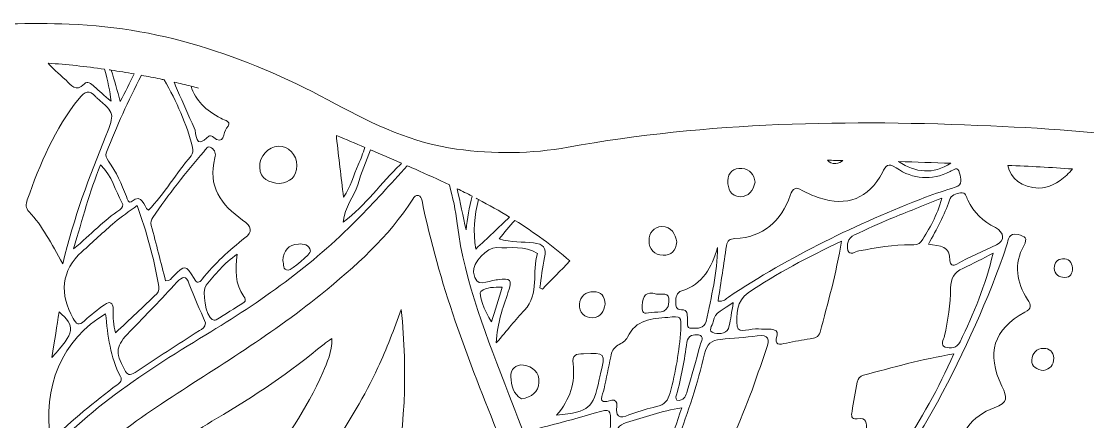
# Model space of a CAD drawing. Extents: x 55 to 2945, y -1852 to -85.
# Drawn here: x 2453.3 to 2683.3, y -171 to -84.7 of the extents above; entities that cross this region are included whole.
import ezdxf

# ---------------------------------------------------------------- set-up
doc = ezdxf.new("R2010")
doc.units = 0
doc.header["$MEASUREMENT"] = 0
doc.layers.add('Layer 1', color=7, linetype='Continuous')

# ---------------------------------------------------------------- blocks, each defined once
blk = doc.blocks.new('block 2')
at = {"layer": 'Layer 1', "lineweight": 0}
for points, knots in [([(2916.1423, -268.6332), (2914.0212, -262.8354), (2910.15, -258.2926), (2905.6368, -254.2919), (2899.1496, -248.5294), (2891.7904, -243.9159), (2884.8377, -238.7721), (2877.2781, -233.1746), (2869.8069, -227.4711), (2862.0058, -222.1977), (2849.4085, -213.6718), (2837.8365, -203.779), (2826.0228, -194.2398), (2816.731, -186.7274), (2808.0814, -178.4136), (2799.1725, -170.4298), (2784.4777, -157.2492), (2769.6592, -144.2277), (2753.1613, -133.2802), (2737.4883, -122.8748), (2720.6841, -115.1149), (2702.1653, -111.2792), (2689.0495, -108.5688), (2675.751, -107.8087), (2662.435, -107.2077), (2631.8904, -105.829), (2601.4519, -106.3239), (2571.2314, -111.7859), (2563.3006, -113.2236), (2555.2225, -113.3178), (2547.1857, -112.1983), (2537.7938, -110.8844), (2529.3209, -106.9308), (2521.1427, -102.4823), (2503.166, -92.6955), (2484.4232, -85.9962), (2463.6772, -85.2597), (2446.5725, -84.6528), (2429.7918, -86.1553), (2413.2586, -90.4742), (2401.8575, -93.4497), (2391.6405, -99.2299), (2381.2881, -104.5681), (2365.1497, -112.8818), (2348.3219, -114.5139), (2330.7046, -111.1319), (2318.561, -108.8045), (2306.2878, -107.1783), (2293.932, -106.8778), (2269.3974, -106.2827), (2244.8804, -106.8483), (2220.4047, -108.9989), (2196.5242, -111.0965), (2174.8118, -119.0155), (2154.8847, -132.2373), (2138.3103, -143.2437), (2123.315, -156.1887), (2108.514, -169.3928), (2099.6582, -177.3), (2091.0911, -185.5666), (2081.8759, -193.026), (2075.2768, -198.3583), (2068.931, -204.0029), (2061.9901, -208.9758), (2053.3287, -215.1802), (2044.9149, -221.7558), (2036.2181, -227.9248), (2030.2612, -232.1553), (2024.4575, -236.5862), (2018.5065, -240.8226), (2012.4848, -245.112), (2006.8461, -249.9376), (2001.0836, -254.5806), (1997.625, -257.3675), (1994.4904, -260.508), (1992.2867, -264.3968), (1986.5714, -274.4664), (1987.7852, -285.7498), (1999.4574, -291.9777), (2003.7292, -294.2638), (2008.2366, -295.8783), (2012.9679, -296.8328), (2015.095, -297.2629), (2016.1202, -298.0406), (2015.8433, -300.48), (2015.5428, -303.1962), (2015.5133, -305.995), (2016.1614, -308.6935), (2020.8516, -328.2611), (2032.7359, -340.9291), (2052.2917, -346.179), (2054.3716, -346.7387), (2056.4633, -347.2513), (2058.5727, -347.6874), (2067.3106, -349.4785), (2072.2423, -355.0642), (2074.6757, -363.3898), (2077.2094, -372.0806), (2082.1175, -379.322), (2088.7578, -385.4262), (2099.8586, -395.6372), (2112.1553, -404.2219), (2125.0236, -412.0054), (2131.2693, -415.7881), (2137.9332, -418.6399), (2145.1157, -420.1247), (2149.5583, -421.0438), (2154.107, -421.7214), (2158.5437, -420.6608), (2164.0646, -419.341), (2169.4205, -417.3966), (2174.6998, -415.2637), (2182.6719, -412.0407), (2189.872, -413.2604), (2196.0469, -419.3823), (2200.9314, -424.2314), (2204.9262, -429.8643), (2208.7856, -435.4912), (2212.5683, -441.0003), (2217.2348, -445.5019), (2222.1076, -449.8797), (2224.3289, -451.8771), (2226.1907, -454.2281), (2229.1133, -455.5302), (2235.9068, -458.5528), (2242.6297, -461.764), (2249.217, -465.1991), (2256.1285, -468.7992), (2262.4448, -473.4539), (2267.5061, -479.3107), (2272.9445, -485.5975), (2278.8307, -491.1125), (2286.1663, -495.0131), (2288.3287, -496.1621), (2290.5441, -497.2344), (2292.8008, -498.183), (2294.0852, -498.7192), (2294.4506, -499.1846), (2293.6787, -500.5163), (2292.2588, -502.9792), (2291.0273, -505.5481), (2289.7251, -508.0759), (2265.7444, -554.7824), (2251.6976, -604.1169), (2250.1833, -656.8098), (2249.6766, -674.3682), (2251.786, -691.4788), (2258.6031, -707.7704), (2275.2541, -747.5479), (2307.0008, -770.0733), (2346.2715, -783.7194), (2351.5803, -785.5636), (2357.3486, -785.54), (2362.5278, -782.4231), (2367.6303, -779.3475), (2368.7262, -773.096), (2365.0555, -768.4236), (2363.6944, -766.6972), (2361.9445, -765.4363), (2360.0884, -764.3167), (2353.448, -760.2984), (2347.1376, -755.8027), (2340.9745, -751.089), (2316.2808, -732.2049), (2303.9251, -707.2696), (2304.2668, -676.1476), (2304.3964, -664.5461), (2305.7752, -653.0624), (2308.0142, -641.6848), (2313.3936, -614.3808), (2323.8167, -589.0037), (2337.345, -564.8049), (2346.8018, -547.8887), (2358.1499, -532.2334), (2369.3096, -516.4485), (2372.5797, -511.829), (2375.7496, -507.1449), (2379.385, -501.8774), (2380.8462, -509.5725), (2382.2545, -516.5486), (2383.4859, -523.5544), (2385.8781, -537.1592), (2387.8755, -550.8288), (2389.5724, -564.5456), (2391.1809, -577.5848), (2392.5538, -590.6416), (2393.4671, -603.7456), (2394.6867, -621.1921), (2394.1919, -638.6857), (2394.0975, -656.1439), (2394.0387, -667.5746), (2394.127, -679.017), (2393.7028, -690.4536), (2393.5496, -694.6193), (2393.9091, -698.8086), (2393.8973, -703.0037), (2393.8619, -715.165), (2394.351, -727.338), (2394.9048, -739.4935), (2395.7886, -758.9019), (2397.4266, -778.2574), (2400.025, -797.5187), (2401.9871, -812.1075), (2404.6326, -826.5431), (2409.9591, -840.3541), (2419.8696, -866.0672), (2447.5152, -881.1981), (2473.6171, -874.6755), (2496.5551, -868.9485), (2509.8829, -853.3167), (2515.6218, -831.0505), (2520.6831, -811.4004), (2521.3018, -791.1198), (2522.7925, -770.9866), (2523.7058, -758.6604), (2524.7369, -746.3459), (2525.55, -734.0138), (2525.9742, -727.5502), (2526.917, -721.0217), (2523.9474, -714.782), (2521.9735, -710.6399), (2519.0864, -707.5171), (2514.5141, -706.7511), (2512.3929, -706.3917), (2511.8981, -705.7495), (2512.175, -703.8463), (2513.5596, -694.419), (2513.7953, -684.8915), (2514.6968, -675.4229), (2515.9813, -661.9535), (2517.4543, -648.5078), (2518.6327, -635.0267), (2519.8052, -621.5456), (2520.7479, -608.0468), (2521.7378, -594.5481), (2523.3051, -573.1244), (2524.7487, -551.6832), (2526.3925, -530.2654), (2527.0937, -521.1799), (2528.1661, -512.1295), (2529.1619, -502.1425), (2532.8856, -507.4925), (2536.0085, -512.106), (2539.2668, -516.6253), (2557.4439, -541.8493), (2574.0419, -568.0042), (2585.4077, -597.1053), (2597.0033, -626.8014), (2604.2565, -657.3342), (2601.4754, -689.5403), (2600.4737, -701.1065), (2597.2567, -712.0835), (2591.3823, -722.153), (2582.0551, -738.15), (2568.5976, -749.999), (2553.1662, -759.8211), (2549.6958, -762.0366), (2546.0839, -764.0516), (2543.0259, -766.8622), (2537.0042, -772.4007), (2538.6304, -780.6968), (2546.3078, -783.5073), (2551.2101, -785.2985), (2556.236, -785.1335), (2561.0498, -783.5191), (2587.8057, -774.5337), (2611.2268, -760.4104), (2629.4039, -738.4034), (2644.2107, -720.4738), (2653.2433, -700.0047), (2655.7769, -676.8605), (2657.2145, -663.7565), (2656.7903, -650.6172), (2655.4705, -637.4896), (2653.6734, -619.6072), (2650.3915, -601.9898), (2646.0845, -584.5669), (2638.8667, -555.3775), (2627.4713, -527.8085), (2613.348, -501.3294), (2612.3287, -499.4144), (2612.5584, -498.8606), (2614.55, -498.1889), (2622.8401, -495.3961), (2629.9224, -490.6765), (2636.2152, -484.5841), (2638.6015, -482.2685), (2640.6696, -479.6465), (2643.0971, -477.4723), (2646.821, -474.1433), (2650.4976, -470.7613), (2654.1743, -467.3733), (2656.9965, -464.769), (2660.137, -462.4416), (2664.0317, -461.7994), (2670.5837, -460.7211), (2676.1929, -457.946), (2681.4664, -453.8981), (2687.3644, -449.373), (2692.8853, -444.5238), (2696.6267, -438.1073), (2700.3505, -431.7203), (2704.5987, -425.7634), (2709.6718, -420.4428), (2712.1111, -417.8857), (2714.6978, -415.4228), (2718.4274, -414.2797), (2724.5375, -412.4001), (2729.8994, -414.2679), (2735.161, -416.7367), (2747.2103, -422.4049), (2759.1771, -422.1751), (2771.3148, -417.0549), (2782.2741, -412.4296), (2791.7486, -405.4121), (2801.4175, -398.7069), (2816.2891, -388.4017), (2829.1103, -376.4761), (2834.0774, -358.1046), (2835.2852, -353.6207), (2838.844, -350.7041), (2843.2631, -349.2252), (2847.3462, -347.8641), (2851.4766, -346.5325), (2855.6836, -345.6546), (2878.321, -340.9527), (2891.4722, -316.695), (2891.3661, -300.4092), (2891.3543, -298.1231), (2892.2264, -297.3807), (2894.2414, -296.9329), (2900.1512, -295.619), (2905.6191, -293.2798), (2910.3739, -289.4382), (2917.0791, -284.0233), (2919.106, -276.7113), (2916.1423, -268.6332)], [0, 0, 0, 0, 1, 1, 1, 2, 2, 2, 3, 3, 3, 4, 4, 4, 5, 5, 5, 6, 6, 6, 7, 7, 7, 8, 8, 8, 9, 9, 9, 10, 10, 10, 11, 11, 11, 12, 12, 12, 13, 13, 13, 14, 14, 14, 15, 15, 15, 16, 16, 16, 17, 17, 17, 18, 18, 18, 19, 19, 19, 20, 20, 20, 21, 21, 21, 22, 22, 22, 23, 23, 23, 24, 24, 24, 25, 25, 25, 26, 26, 26, 27, 27, 27, 28, 28, 28, 29, 29, 29, 30, 30, 30, 31, 31, 31, 32, 32, 32, 33, 33, 33, 34, 34, 34, 35, 35, 35, 36, 36, 36, 37, 37, 37, 38, 38, 38, 39, 39, 39, 40, 40, 40, 41, 41, 41, 42, 42, 42, 43, 43, 43, 44, 44, 44, 45, 45, 45, 46, 46, 46, 47, 47, 47, 48, 48, 48, 49, 49, 49, 50, 50, 50, 51, 51, 51, 52, 52, 52, 53, 53, 53, 54, 54, 54, 55, 55, 55, 56, 56, 56, 57, 57, 57, 58, 58, 58, 59, 59, 59, 60, 60, 60, 61, 61, 61, 62, 62, 62, 63, 63, 63, 64, 64, 64, 65, 65, 65, 66, 66, 66, 67, 67, 67, 68, 68, 68, 69, 69, 69, 70, 70, 70, 71, 71, 71, 72, 72, 72, 73, 73, 73, 74, 74, 74, 75, 75, 75, 76, 76, 76, 77, 77, 77, 78, 78, 78, 79, 79, 79, 80, 80, 80, 81, 81, 81, 82, 82, 82, 83, 83, 83, 84, 84, 84, 85, 85, 85, 86, 86, 86, 87, 87, 87, 88, 88, 88, 89, 89, 89, 90, 90, 90, 91, 91, 91, 92, 92, 92, 93, 93, 93, 94, 94, 94, 95, 95, 95, 96, 96, 96, 97, 97, 97, 98, 98, 98, 99, 99, 99, 100, 100, 100, 101, 101, 101, 102, 102, 102, 103, 103, 103, 104, 104, 104, 105, 105, 105, 106, 106, 106, 107, 107, 107, 108, 108, 108, 109, 109, 109, 110, 110, 110, 111, 111, 111, 112, 112, 112, 112]), ([(2471.278, -94.9699), (2471.9379, -97.4445), (2472.4387, -99.8367), (2472.6921, -101.8931), (2471.166, -100.5673), (2470.0937, -99.6482), (2469.039, -98.7114), (2468.4086, -98.1575), (2467.5483, -97.3974), (2466.9178, -98.1045), (2465.0795, -100.149), (2464.0484, -98.3107), (2462.9938, -97.3738), (2461.2261, -95.8007), (2459.9475, -94.6635), (2459.0931, -93.6736), (2463.1469, -93.9505), (2467.2066, -94.3866), (2471.278, -94.9699)], [0, 0, 0, 0, 1, 1, 1, 2, 2, 2, 3, 3, 3, 4, 4, 4, 5, 5, 5, 6, 6, 6, 6]), ([(2483.233, -97.0674), (2483.5394, -97.1322), (2483.8399, -97.203), (2484.1463, -97.2678), (2486.7859, -102.005), (2488.9955, -106.7069), (2490.2564, -111.8684), (2490.4037, -112.4753), (2490.3625, -113.1116), (2489.9383, -113.6183), (2486.7329, -117.4246), (2484.2347, -121.7907), (2480.7289, -125.3789), (2479.5622, -124.5305), (2479.574, -121.5668), (2477.0169, -123.5583), (2476.4336, -124.012), (2476.1861, -122.9809), (2475.974, -122.427), (2474.9488, -119.752), (2473.8234, -117.1241), (2472.1088, -114.8026), (2471.6374, -114.1663), (2471.39, -113.6006), (2471.6963, -112.8465), (2473.9235, -107.302), (2476.3157, -101.8401), (2479.244, -96.2838), (2480.5698, -96.5313), (2481.9014, -96.7905), (2483.233, -97.0674)], [0, 0, 0, 0, 1, 1, 1, 2, 2, 2, 3, 3, 3, 4, 4, 4, 5, 5, 5, 6, 6, 6, 7, 7, 7, 8, 8, 8, 9, 9, 9, 10, 10, 10, 10]), ([(2472.7157, -95.1761), (2472.7157, -95.1761), (2472.7157, -95.182), (2472.7157, -95.182), (2474.3713, -95.4295), (2476.027, -95.7005), (2477.6827, -95.9951), (2476.7282, -97.8865), (2475.7619, -99.8662), (2474.6247, -101.9579), (2474.0473, -99.6069), (2473.3991, -97.3679), (2472.7157, -95.182), (2472.5625, -95.1525), (2472.4093, -95.129), (2472.2561, -95.1113), (2472.4093, -95.129), (2472.5625, -95.1525), (2472.7157, -95.1761)], [0, 0, 0, 0, 1, 1, 1, 2, 2, 2, 3, 3, 3, 4, 4, 4, 5, 5, 5, 6, 6, 6, 6]), ([(2489.9324, -98.623), (2489.9324, -98.623), (2489.9324, -98.6171), (2489.9324, -98.6171), (2490.4567, -98.7526), (2490.9812, -98.8881), (2491.4996, -99.0295), (2490.9812, -98.894), (2490.4567, -98.7585), (2489.9324, -98.623), (2490.8515, -101.6751), (2493.1435, -103.8787), (2496.337, -105.5521), (2497.1973, -106.0058), (2499.012, -106.2532), (2497.5744, -107.7203), (2496.8438, -108.4687), (2497.2208, -111.8271), (2494.5753, -109.4703), (2494.4103, -109.323), (2493.8977, -109.2641), (2493.774, -109.3878), (2490.604, -112.6167), (2491.1814, -108.722), (2490.6217, -107.6084), (2489.2901, -104.9864), (2488.259, -102.2113), (2487.0157, -99.5362), (2486.6976, -98.8528), (2486.4501, -98.2636), (2486.2851, -97.7392), (2487.5048, -98.0161), (2488.7245, -98.3166), (2489.9324, -98.623)], [0, 0, 0, 0, 1, 1, 1, 2, 2, 2, 3, 3, 3, 4, 4, 4, 5, 5, 5, 6, 6, 6, 7, 7, 7, 8, 8, 8, 9, 9, 9, 10, 10, 10, 11, 11, 11, 11]), ([(2454.6093, -123.1635), (2457.3196, -115.3506), (2460.578, -107.8205), (2465.7807, -101.2685), (2466.9827, -99.7542), (2468.0138, -99.3064), (2469.3631, -100.9621), (2469.4279, -101.0387), (2469.5104, -101.0976), (2469.587, -101.1625), (2473.5111, -104.5386), (2473.458, -104.5209), (2471.5431, -109.3289), (2468.0491, -118.1081), (2464.6317, -126.9227), (2462.2573, -136.9392), (2459.7884, -132.4789), (2457.8735, -128.7669), (2454.9864, -125.7148), (2454.2322, -124.9252), (2454.297, -124.065), (2454.6093, -123.1635)], [0, 0, 0, 0, 1, 1, 1, 2, 2, 2, 3, 3, 3, 4, 4, 4, 5, 5, 5, 6, 6, 6, 7, 7, 7, 7]), ([(2527.3883, -111.8213), (2527.0053, -113.0939), (2526.5811, -114.3548), (2526.0037, -115.5804), (2524.9372, -117.8429), (2524.4423, -120.3706), (2522.7984, -122.5566), (2522.2858, -118.2083), (2521.8026, -114.0072), (2521.29, -109.8002), (2521.2723, -109.6176), (2521.2723, -109.4467), (2521.2723, -109.27), (2523.3169, -110.1066), (2525.3555, -110.9551), (2527.3883, -111.8213)], [0, 0, 0, 0, 1, 1, 1, 2, 2, 2, 3, 3, 3, 4, 4, 4, 5, 5, 5, 5]), ([(2501.5339, -131.3653), (2498.14, -134.0108), (2495.0172, -136.898), (2492.3186, -140.2447), (2491.6705, -141.0401), (2491.2816, -141.2581), (2490.5804, -140.115), (2488.7186, -137.0747), (2488.6479, -137.1277), (2486.0966, -139.6555), (2485.69, -140.062), (2485.3954, -140.6866), (2484.4409, -140.61), (2483.4275, -136.6682), (2482.4023, -132.6616), (2481.3535, -128.6608), (2481.1885, -128.0186), (2481.3004, -127.4706), (2481.6717, -126.9344), (2485.0832, -122.0028), (2488.7363, -117.2596), (2492.7075, -112.7581), (2493.0904, -112.3221), (2493.4853, -111.3145), (2494.3632, -111.9214), (2495.0644, -112.4046), (2495.3295, -113.1705), (2495.0762, -114.0838), (2493.4027, -120.1762), (2496.4961, -124.3124), (2501.0507, -127.5001), (2503.0835, -128.926), (2503.2426, -130.0337), (2501.5339, -131.3653)], [0, 0, 0, 0, 1, 1, 1, 2, 2, 2, 3, 3, 3, 4, 4, 4, 5, 5, 5, 6, 6, 6, 7, 7, 7, 8, 8, 8, 9, 9, 9, 10, 10, 10, 11, 11, 11, 11]), ([(2508.7753, -111.5561), (2510.8787, -111.4854), (2512.7701, -113.4651), (2512.7347, -115.7159), (2512.6993, -118.2259), (2511.2617, -119.3572), (2509.0404, -119.6165), (2506.7366, -119.3926), (2504.8511, -118.8093), (2504.7391, -116.1166), (2504.639, -113.7774), (2506.5421, -111.6327), (2508.7753, -111.5561)], [0, 0, 0, 0, 1, 1, 1, 2, 2, 2, 3, 3, 3, 4, 4, 4, 4]), ([(2535.3191, -115.2504), (2535.2425, -115.3624), (2535.1482, -115.4743), (2535.0304, -115.5863), (2530.9412, -119.4927), (2527.6535, -124.2005), (2522.7631, -127.9538), (2522.9928, -124.5835), (2525.0963, -122.5331), (2525.88, -119.9111), (2526.6459, -117.348), (2527.6711, -114.8616), (2528.6316, -112.3515), (2530.8647, -113.306), (2533.0919, -114.2723), (2535.3191, -115.2504)], [0, 0, 0, 0, 1, 1, 1, 2, 2, 2, 3, 3, 3, 4, 4, 4, 5, 5, 5, 5]), ([(2630.5175, -114.6435), (2630.1109, -114.9735), (2629.5866, -115.1974), (2628.9856, -115.327), (2628.1606, -115.327), (2627.595, -115.056), (2627.2239, -114.6141), (2628.3197, -114.6259), (2629.4216, -114.6318), (2630.5175, -114.6435)], [0, 0, 0, 0, 1, 1, 1, 2, 2, 2, 3, 3, 3, 3]), ([(2653.7971, -115.2563), (2649.9672, -117.6897), (2646.1905, -117.3303), (2642.5374, -114.891), (2646.2906, -114.9971), (2650.0439, -115.1208), (2653.7971, -115.2563)], [0, 0, 0, 0, 1, 1, 1, 2, 2, 2, 2]), ([(2360.931, -119.1098), (2361.7205, -118.7562), (2362.5101, -118.4086), (2363.3113, -118.0727), (2365.4974, -117.1536), (2367.6716, -116.2226), (2369.8516, -115.2799), (2372.7387, -118.4616), (2375.3784, -121.8673), (2378.3834, -124.9547), (2387.8638, -134.7061), (2398.3457, -143.0316), (2409.9296, -150.0903), (2422.9452, -158.0152), (2435.9255, -166.0343), (2446.6255, -177.1115), (2448.4697, -179.0264), (2450.202, -181.0474), (2451.8989, -183.0919), (2452.8357, -184.2232), (2453.5192, -184.4176), (2454.5268, -183.1508), (2465.056, -169.9526), (2478.8965, -160.8375), (2493.1022, -152.2586), (2504.8864, -145.1469), (2516.0461, -137.2692), (2525.7032, -127.4294), (2529.4211, -123.6466), (2532.9976, -119.7284), (2536.5564, -115.7925), (2537.1397, -116.0459), (2537.723, -116.2992), (2538.3063, -116.5585), (2540.7751, -117.6485), (2543.2263, -118.7621), (2545.642, -119.9229), (2546.3903, -122.645), (2547.003, -125.3966), (2547.3389, -128.2189), (2548.8768, -141.1756), (2553.9027, -153.06), (2558.475, -165.0916), (2561.8865, -174.0652), (2565.7045, -182.8975), (2567.6902, -192.3602), (2568.0378, -194.0159), (2568.3383, -195.6715), (2568.574, -197.3272), (2566.6237, -195.8954), (2564.6676, -194.4695), (2562.7114, -193.0495), (2562.4521, -192.861), (2562.1929, -192.6665), (2561.9277, -192.478), (2560.7729, -186.3856), (2558.9699, -180.3757), (2556.5424, -174.4777), (2549.6958, -157.8207), (2543.3323, -141.0519), (2539.744, -123.3462), (2539.632, -122.8041), (2539.4847, -122.2974), (2538.9486, -122.1795), (2538.383, -122.0558), (2538.0589, -122.5095), (2537.7702, -122.9632), (2532.538, -131.1944), (2525.332, -137.5107), (2517.8667, -143.5914), (2506.7366, -152.6534), (2494.375, -159.9125), (2482.4612, -167.8373), (2470.8184, -175.5736), (2460.849, -184.9656), (2454.0908, -197.4156), (2453.8551, -197.8457), (2453.6135, -198.323), (2452.8475, -198.1933), (2448.7113, -190.4276), (2443.2022, -183.6399), (2436.6737, -177.6417), (2428.1774, -169.8347), (2418.1844, -164.1901), (2408.6334, -157.8915), (2394.0151, -148.2402), (2379.6914, -138.2237), (2369.0679, -123.9059), (2368.626, -123.3108), (2368.4787, -122.3268), (2367.3475, -122.3092), (2367.212, -122.539), (2366.9939, -122.7628), (2366.9292, -123.028), (2363.4233, -138.0705), (2359.1634, -152.8714), (2352.8647, -167.036), (2349.0643, -175.5972), (2346.1419, -184.3116), (2344.5039, -193.2322), (2342.3002, -194.8113), (2340.073, -196.355), (2337.834, -197.8869), (2339.0301, -189.1549), (2341.876, -180.6821), (2345.1815, -172.274), (2349.518, -161.2499), (2354.0726, -150.2966), (2357.1718, -138.8129), (2358.2678, -134.7473), (2358.8334, -130.5934), (2359.3873, -126.4513), (2359.7173, -123.9471), (2360.2593, -121.5137), (2360.931, -119.1157), (2360.7012, -119.2158), (2360.4715, -119.316), (2360.2416, -119.422), (2360.4656, -119.316), (2360.7012, -119.2158), (2360.931, -119.1098)], [0, 0, 0, 0, 1, 1, 1, 2, 2, 2, 3, 3, 3, 4, 4, 4, 5, 5, 5, 6, 6, 6, 7, 7, 7, 8, 8, 8, 9, 9, 9, 10, 10, 10, 11, 11, 11, 12, 12, 12, 13, 13, 13, 14, 14, 14, 15, 15, 15, 16, 16, 16, 17, 17, 17, 18, 18, 18, 19, 19, 19, 20, 20, 20, 21, 21, 21, 22, 22, 22, 23, 23, 23, 24, 24, 24, 25, 25, 25, 26, 26, 26, 27, 27, 27, 28, 28, 28, 29, 29, 29, 30, 30, 30, 31, 31, 31, 32, 32, 32, 33, 33, 33, 34, 34, 34, 35, 35, 35, 36, 36, 36, 37, 37, 37, 38, 38, 38, 39, 39, 39, 40, 40, 40, 40]), ([(2464.6023, -133.6986), (2466.5348, -127.1937), (2468.0079, -121.443), (2470.4295, -115.5981), (2472.9218, -118.0845), (2473.5877, -121.1248), (2475.0195, -123.7232), (2475.373, -124.3596), (2475.1786, -124.884), (2474.5717, -125.2847), (2471.1719, -127.5236), (2468.4027, -130.5345), (2464.6023, -133.6986)], [0, 0, 0, 0, 1, 1, 1, 2, 2, 2, 3, 3, 3, 4, 4, 4, 4]), ([(2605.3937, -133.0622), (2605.5528, -131.8661), (2606.142, -131.5597), (2607.1967, -131.5126), (2613.3716, -131.218), (2617.1425, -127.7593), (2619.1635, -122.1795), (2619.7115, -120.6535), (2620.2771, -120.2292), (2621.756, -121.1189), (2622.8813, -121.7907), (2624.1423, -122.2738), (2625.3973, -122.698), (2631.3424, -124.6954), (2636.0855, -122.8512), (2639.0199, -117.2714), (2639.8034, -115.7866), (2640.1747, -114.9912), (2642.0129, -116.258), (2645.6308, -118.7562), (2649.5843, -119.0214), (2653.6263, -117.0652), (2654.3098, -116.7352), (2655.3468, -115.7159), (2655.6885, -117.4128), (2655.9183, -118.5441), (2656.5252, -119.858), (2654.7222, -120.4237), (2652.5834, -121.1013), (2650.4445, -121.7907), (2648.3528, -122.592), (2633.44, -128.3073), (2619.1576, -135.2717), (2605.8238, -144.1216), (2605.2523, -144.5046), (2604.7927, -145.1528), (2603.5848, -144.9642), (2604.2094, -140.9046), (2604.8634, -136.9922), (2605.3937, -133.0622)], [0, 0, 0, 0, 1, 1, 1, 2, 2, 2, 3, 3, 3, 4, 4, 4, 5, 5, 5, 6, 6, 6, 7, 7, 7, 8, 8, 8, 9, 9, 9, 10, 10, 10, 11, 11, 11, 12, 12, 12, 13, 13, 13, 13]), ([(2605.706, -119.0214), (2605.7531, -117.2655), (2606.8844, -116.1991), (2608.7226, -116.3699), (2610.4609, -116.5349), (2611.3741, -117.6603), (2611.5863, -119.3572), (2611.1797, -121.1602), (2610.1545, -122.48), (2608.322, -122.4624), (2606.2775, -122.4388), (2605.6588, -120.7183), (2605.706, -119.0214)], [0, 0, 0, 0, 1, 1, 1, 2, 2, 2, 3, 3, 3, 4, 4, 4, 4]), ([(2680.0641, -116.4878), (2679.6635, -116.9415), (2679.2451, -117.3834), (2678.7914, -117.8135), (2676.9589, -119.534), (2674.773, -120.6004), (2672.7756, -120.6063), (2669.0518, -120.5474), (2666.6537, -118.5441), (2666.094, -115.7159), (2670.7545, -115.9104), (2675.4093, -116.1401), (2680.0641, -116.4878)], [0, 0, 0, 0, 1, 1, 1, 2, 2, 2, 3, 3, 3, 4, 4, 4, 4]), ([(2550.5266, -122.3386), (2549.9491, -124.7426), (2549.5013, -127.1642), (2549.248, -129.6095), (2548.6057, -126.6516), (2547.9576, -123.6938), (2547.333, -120.736), (2548.4054, -121.2545), (2549.4719, -121.7907), (2550.5266, -122.3386)], [0, 0, 0, 0, 1, 1, 1, 2, 2, 2, 3, 3, 3, 3]), ([(2657.4384, -123.1871), (2658.7347, -125.868), (2660.7262, -127.8006), (2663.3894, -129.1322), (2665.3692, -130.1221), (2665.5401, -131.9899), (2663.6193, -132.8796), (2660.7439, -134.2112), (2657.8097, -135.3896), (2655.064, -136.9863), (2654.2214, -137.4754), (2653.5733, -137.1808), (2653.6028, -136.2381), (2653.7088, -133.1388), (2651.458, -132.9974), (2648.942, -132.7323), (2650.7804, -129.3797), (2652.4302, -126.4395), (2653.4849, -123.2342), (2653.8856, -122.0205), (2654.8518, -121.826), (2655.8711, -121.6551), (2657.0437, -121.4607), (2657.1085, -122.5095), (2657.4384, -123.1871)], [0, 0, 0, 0, 1, 1, 1, 2, 2, 2, 3, 3, 3, 4, 4, 4, 5, 5, 5, 6, 6, 6, 7, 7, 7, 8, 8, 8, 8]), ([(2551.4162, -122.7982), (2551.5753, -122.8807), (2551.7344, -122.9632), (2551.8935, -123.0457), (2551.8935, -123.0457), (2551.8935, -123.0516), (2551.8935, -123.0516), (2554.1738, -124.2594), (2556.4245, -125.5204), (2558.6223, -126.8578), (2556.289, -129.0851), (2553.8968, -131.3299), (2551.3279, -133.7575), (2550.6974, -130.0278), (2551.0746, -126.5102), (2551.8935, -123.0516), (2551.7344, -122.9632), (2551.5753, -122.8807), (2551.4162, -122.7982)], [0, 0, 0, 0, 1, 1, 1, 2, 2, 2, 3, 3, 3, 4, 4, 4, 5, 5, 5, 6, 6, 6, 6]), ([(2647.4161, -132.1077), (2646.8857, -132.9503), (2646.0137, -132.8324), (2645.2124, -132.8206), (2641.4002, -132.7499), (2637.7, -133.5041), (2633.9762, -134.1463), (2633.1925, -134.2819), (2631.9434, -135.2776), (2631.6017, -134.0462), (2631.2776, -132.8737), (2631.5192, -131.3535), (2633.0158, -130.6759), (2635.6201, -129.4975), (2638.2185, -128.2955), (2640.8522, -127.1937), (2644.2932, -125.7619), (2647.7754, -124.4185), (2651.841, -122.7923), (2650.8098, -126.6516), (2649.1365, -129.3914), (2647.4161, -132.1077)], [0, 0, 0, 0, 1, 1, 1, 2, 2, 2, 3, 3, 3, 4, 4, 4, 5, 5, 5, 6, 6, 6, 7, 7, 7, 7]), ([(2466.3993, -134.3231), (2468.7562, -132.2079), (2471.06, -130.0337), (2473.4639, -127.9832), (2474.9252, -126.74), (2476.5397, -125.6794), (2478.319, -124.3714), (2480.3518, -130.0808), (2481.9191, -135.643), (2482.8913, -141.37), (2483.0092, -142.0771), (2483.127, -142.849), (2482.5437, -143.4028), (2479.6271, -146.1957), (2476.6811, -148.9532), (2473.6584, -151.8049), (2473.1104, -150.1964), (2473.1163, -148.4936), (2473.134, -146.7849), (2473.1517, -145.2765), (2472.4328, -144.9053), (2471.2544, -145.7597), (2469.7638, -146.832), (2468.2613, -147.922), (2466.9591, -149.2007), (2465.704, -150.438), (2465.1974, -149.9136), (2464.4962, -148.6998), (2461.5207, -143.5737), (2461.9332, -138.3297), (2466.3993, -134.3231)], [0, 0, 0, 0, 1, 1, 1, 2, 2, 2, 3, 3, 3, 4, 4, 4, 5, 5, 5, 6, 6, 6, 7, 7, 7, 8, 8, 8, 9, 9, 9, 10, 10, 10, 10]), ([(2559.7654, -127.5649), (2563.9134, -130.1574), (2567.8905, -133.0328), (2571.6202, -136.3146), (2569.7112, -138.3828), (2567.643, -140.3389), (2565.7163, -142.3953), (2565.5337, -142.301), (2565.3452, -142.2008), (2565.1625, -142.1066), (2565.4807, -139.9265), (2565.6634, -137.7169), (2566.1641, -135.584), (2566.665, -133.4275), (2565.8754, -132.6498), (2563.8191, -132.4318), (2561.4269, -132.1725), (2558.9699, -132.3905), (2556.3774, -131.5597), (2557.4792, -130.1692), (2558.5929, -128.8022), (2559.7654, -127.5649)], [0, 0, 0, 0, 1, 1, 1, 2, 2, 2, 3, 3, 3, 4, 4, 4, 5, 5, 5, 6, 6, 6, 7, 7, 7, 7]), ([(2591.4824, -128.9142), (2593.58, -128.9024), (2594.3106, -130.505), (2594.6819, -132.2314), (2594.4933, -134.1169), (2593.4563, -135.1775), (2591.7182, -135.095), (2589.8857, -135.0066), (2588.6778, -133.7928), (2588.7072, -131.9368), (2588.7308, -130.287), (2589.6912, -128.926), (2591.4824, -128.9142)], [0, 0, 0, 0, 1, 1, 1, 2, 2, 2, 3, 3, 3, 4, 4, 4, 4]), ([(2668.333, -130.6464), (2669.8118, -131.0471), (2670.4305, -131.3594), (2669.5231, -133.0328), (2667.3725, -137.004), (2667.9381, -140.9517), (2670.3244, -144.6343), (2671.167, -145.9305), (2671.2907, -146.508), (2669.7234, -147.3741), (2663.0006, -151.0861), (2661.3685, -156.171), (2664.7918, -163.3004), (2665.9761, -165.7692), (2666.2177, -166.8474), (2663.1656, -167.9787), (2658.3164, -169.7758), (2655.3821, -173.4996), (2655.1641, -178.9026), (2655.1052, -180.3875), (2654.6456, -181.0886), (2653.096, -181.283), (2650.6567, -181.5953), (2648.2173, -181.9665), (2645.6072, -182.379), (2645.672, -182.3259), (2645.7368, -182.2729), (2645.8016, -182.2199), (2648.1231, -180.4287), (2650.4092, -178.6021), (2652.4184, -176.5399), (2648.3764, -178.5138), (2644.5996, -180.6938), (2641.0644, -183.0801), (2641.0172, -183.086), (2640.9642, -183.0978), (2640.9112, -183.1037), (2644.5819, -177.4237), (2647.9699, -172.221), (2650.9041, -166.7473), (2656.7549, -155.8351), (2661.8987, -144.6166), (2665.8759, -132.8796), (2666.2531, -131.7601), (2666.1764, -130.0572), (2668.333, -130.6464)], [0, 0, 0, 0, 1, 1, 1, 2, 2, 2, 3, 3, 3, 4, 4, 4, 5, 5, 5, 6, 6, 6, 7, 7, 7, 8, 8, 8, 9, 9, 9, 10, 10, 10, 11, 11, 11, 12, 12, 12, 13, 13, 13, 14, 14, 14, 15, 15, 15, 15]), ([(2515.6926, -134.1994), (2515.7868, -134.7061), (2511.5799, -138.3474), (2510.9494, -138.3121), (2509.553, -138.2355), (2509.9832, -137.057), (2509.7533, -136.2557), (2509.8241, -134.0992), (2510.9376, -132.8265), (2513.0823, -132.6792), (2514.1841, -132.6026), (2515.4038, -132.7676), (2515.6926, -134.1994)], [0, 0, 0, 0, 1, 1, 1, 2, 2, 2, 3, 3, 3, 4, 4, 4, 4]), ([(2555.8176, -133.4393), (2558.7696, -133.6632), (2561.91, -132.8501), (2564.6205, -134.7297), (2563.3654, -138.7186), (2565.1684, -143.3734), (2561.8629, -146.9322), (2559.9421, -149.0003), (2558.1568, -151.2039), (2555.7646, -153.985), (2555.9237, -149.6131), (2557.22, -146.4255), (2558.2806, -143.1966), (2559.2409, -140.2918), (2558.964, -139.9324), (2556.0121, -140.3625), (2555.9119, -140.3802), (2555.8118, -140.4037), (2555.7057, -140.4096), (2553.8497, -140.5098), (2551.2984, -142.5249), (2550.8388, -138.7068), (2550.6091, -136.8096), (2553.773, -133.2802), (2555.8176, -133.4393)], [0, 0, 0, 0, 1, 1, 1, 2, 2, 2, 3, 3, 3, 4, 4, 4, 5, 5, 5, 6, 6, 6, 7, 7, 7, 8, 8, 8, 8]), ([(2625.5918, -151.6871), (2625.2972, -152.7889), (2624.431, -152.9716), (2623.4823, -153.1189), (2621.7619, -153.384), (2620.0473, -153.6609), (2618.3504, -154.0263), (2616.8714, -154.3503), (2615.5811, -154.7097), (2616.3353, -152.3352), (2616.6299, -151.4043), (2615.8049, -151.1097), (2615.0507, -151.0566), (2614.1316, -150.9859), (2613.183, -151.1332), (2612.2933, -150.9565), (2610.7083, -150.6442), (2607.992, -152.3058), (2607.7387, -150.4085), (2607.4323, -148.0458), (2607.5855, -144.8581), (2610.0661, -143.1907), (2616.2586, -139.0309), (2622.8401, -135.5369), (2630.2406, -132.0665), (2629.015, -139.1134), (2627.2886, -145.4002), (2625.5918, -151.6871)], [0, 0, 0, 0, 1, 1, 1, 2, 2, 2, 3, 3, 3, 4, 4, 4, 5, 5, 5, 6, 6, 6, 7, 7, 7, 8, 8, 8, 9, 9, 9, 9]), ([(2493.1907, -141.5645), (2495.0879, -139.1959), (2497.0147, -136.8449), (2499.8899, -134.8593), (2499.4185, -138.2885), (2499.395, -141.3052), (2501.3276, -143.9508), (2501.6458, -144.3927), (2501.8344, -144.923), (2501.2805, -145.2824), (2499.3125, -146.561), (2497.3269, -147.8042), (2495.3236, -149.0239), (2495.1292, -149.1417), (2494.7285, -149.0946), (2494.5105, -148.9709), (2493.1376, -148.1813), (2492.1713, -142.8372), (2493.1907, -141.5645)], [0, 0, 0, 0, 1, 1, 1, 2, 2, 2, 3, 3, 3, 4, 4, 4, 5, 5, 5, 6, 6, 6, 6]), ([(2595.7895, -142.7547), (2600.2852, -141.2993), (2602.2472, -137.7464), (2603.5023, -133.4452), (2603.4316, -138.8365), (2602.1412, -144.0804), (2600.9923, -149.3421), (2600.6328, -150.9741), (2599.1127, -150.7974), (2597.9932, -150.8445), (2596.473, -150.9093), (2597.1153, -149.5601), (2597.0092, -148.7764), (2596.8914, -147.869), (2597.0799, -146.8202), (2595.6953, -146.8261), (2594.5287, -146.832), (2594.4049, -146.1132), (2594.4579, -145.1999), (2594.5169, -144.1688), (2594.4992, -143.173), (2595.7895, -142.7547)], [0, 0, 0, 0, 1, 1, 1, 2, 2, 2, 3, 3, 3, 4, 4, 4, 5, 5, 5, 6, 6, 6, 7, 7, 7, 7]), ([(2652.5893, -154.8865), (2651.3932, -154.4858), (2652.2417, -153.2662), (2652.4184, -152.4884), (2653.1962, -149.0946), (2653.6911, -145.6536), (2653.7383, -142.195), (2653.7677, -140.0502), (2654.5042, -138.7834), (2656.3838, -137.9173), (2658.5874, -136.9038), (2660.7321, -135.7549), (2662.9004, -134.6648), (2661.2919, -141.5527), (2658.6935, -147.7217), (2655.7828, -153.7611), (2655.1405, -155.0986), (2653.6852, -155.2577), (2652.5893, -154.8865)], [0, 0, 0, 0, 1, 1, 1, 2, 2, 2, 3, 3, 3, 4, 4, 4, 5, 5, 5, 6, 6, 6, 6]), ([(2676.1105, -137.8937), (2676.0692, -136.733), (2676.7409, -135.9317), (2677.8899, -135.8315), (2679.2333, -135.7196), (2679.8637, -136.5975), (2680.0405, -137.823), (2680.011, -138.9838), (2679.6399, -139.897), (2678.3377, -139.8617), (2677.1121, -139.8322), (2676.1635, -139.2489), (2676.1105, -137.8937)], [0, 0, 0, 0, 1, 1, 1, 2, 2, 2, 3, 3, 3, 4, 4, 4, 4]), ([(2476.734, -151.5339), (2480.1573, -148.0399), (2483.5571, -144.5164), (2486.8743, -140.9222), (2488.1176, -139.5789), (2488.807, -139.3668), (2489.5493, -141.3111), (2490.6335, -144.1688), (2491.8944, -146.9558), (2493.0198, -149.6367), (2493.0139, -150.6737), (2492.301, -150.9683), (2491.7177, -151.3453), (2487.0982, -154.3385), (2482.4494, -157.2905), (2477.8654, -160.3367), (2476.7164, -161.1026), (2476.192, -160.9436), (2475.5556, -159.7357), (2473.5111, -155.8528), (2473.6761, -154.6508), (2476.734, -151.5339)], [0, 0, 0, 0, 1, 1, 1, 2, 2, 2, 3, 3, 3, 4, 4, 4, 5, 5, 5, 6, 6, 6, 7, 7, 7, 7]), ([(2554.7217, -149.4658), (2553.1662, -147.1384), (2551.8287, -143.4028), (2552.4532, -142.8961), (2553.7024, -141.8944), (2555.2402, -142.0005), (2557.0373, -142.0005), (2556.2301, -144.6107), (2555.4936, -146.9793), (2554.7217, -149.4658)], [0, 0, 0, 0, 1, 1, 1, 2, 2, 2, 3, 3, 3, 3]), ([(2576.7876, -142.955), (2578.2901, -142.9491), (2579.2034, -143.8506), (2579.221, -145.6418), (2579.0561, -147.1502), (2578.2311, -148.523), (2576.5048, -148.5702), (2574.7961, -148.6232), (2573.6118, -147.3977), (2573.6942, -145.6536), (2573.7767, -143.9036), (2575.0965, -142.9609), (2576.7876, -142.955)], [0, 0, 0, 0, 1, 1, 1, 2, 2, 2, 3, 3, 3, 4, 4, 4, 4]), ([(2587.2283, -145.8893), (2587.3226, -143.8447), (2588.0944, -142.8018), (2590.3158, -143.4559), (2591.3646, -143.6974), (2593.1853, -142.7076), (2592.9908, -145.1292), (2592.7434, -148.2461), (2590.1685, -147.0441), (2588.554, -147.5155), (2587.1989, -147.9161), (2587.1812, -146.9499), (2587.2283, -145.8893)], [0, 0, 0, 0, 1, 1, 1, 2, 2, 2, 3, 3, 3, 4, 4, 4, 4]), ([(2512.5933, -219.2988), (2508.6751, -222.9342), (2504.2501, -225.8508), (2499.6307, -228.5199), (2497.4389, -229.7808), (2496.6788, -229.5274), (2496.7024, -226.8524), (2496.8084, -214.2198), (2500.8739, -203.0013), (2508.5278, -193.0378), (2516.7001, -182.4025), (2524.4482, -171.5022), (2530.2283, -159.3233), (2532.155, -155.2636), (2533.7046, -151.0566), (2535.266, -146.7849), (2537.9293, -174.1418), (2533.9875, -199.466), (2512.5933, -219.2988)], [0, 0, 0, 0, 1, 1, 1, 2, 2, 2, 3, 3, 3, 4, 4, 4, 5, 5, 5, 6, 6, 6, 6]), ([(2602.5301, -149.4187), (2602.8247, -147.2857), (2604.8163, -146.8085), (2606.8785, -145.2883), (2606.5014, -147.4919), (2606.2952, -148.8884), (2606.0124, -150.273), (2605.6411, -152.0819), (2604.0326, -152.0936), (2602.8483, -151.8697), (2601.1396, -151.5398), (2602.4181, -150.2141), (2602.5301, -149.4187)], [0, 0, 0, 0, 1, 1, 1, 2, 2, 2, 3, 3, 3, 4, 4, 4, 4]), ([(2471.5078, -147.6923), (2471.9733, -152.4354), (2472.4976, -157.0548), (2474.7131, -161.2441), (2475.1432, -162.0513), (2474.6306, -162.5698), (2474.0119, -163.0294), (2469.1038, -166.6589), (2464.3842, -170.53), (2459.6588, -175.1376), (2457.6967, -163.489), (2462.1806, -153.219), (2471.5078, -147.6923)], [0, 0, 0, 0, 1, 1, 1, 2, 2, 2, 3, 3, 3, 4, 4, 4, 4]), ([(2459.9239, -157.1137), (2460.5132, -153.3487), (2460.9786, -150.3673), (2461.4618, -147.3152), (2465.0677, -150.3908), (2464.9263, -151.7048), (2459.9239, -157.1137)], [0, 0, 0, 0, 1, 1, 1, 2, 2, 2, 2]), ([(2581.9903, -154.4917), (2582.768, -154.0321), (2583.7403, -153.5078), (2584.0761, -152.7595), (2585.8379, -148.8943), (2589.2965, -148.7823), (2592.767, -148.4818), (2595.654, -148.2343), (2595.6776, -148.1872), (2595.5539, -151.1509), (2595.2239, -155.7526), (2594.4638, -160.266), (2593.2559, -164.7263), (2592.8023, -166.3938), (2592.0422, -167.3718), (2590.2982, -167.7371), (2588.5069, -168.1083), (2586.7393, -168.674), (2585.007, -169.2809), (2583.1923, -169.9231), (2581.3185, -170.9424), (2581.7663, -167.5015), (2581.8489, -166.8298), (2581.4188, -166.1404), (2580.6999, -166.3702), (2577.1235, -167.5132), (2578.7733, -165.1682), (2579.0207, -163.866), (2579.4508, -161.5622), (2580.0223, -159.282), (2580.4465, -156.9723), (2580.641, -155.8999), (2581.0063, -155.0809), (2581.9903, -154.4917)], [0, 0, 0, 0, 1, 1, 1, 2, 2, 2, 3, 3, 3, 4, 4, 4, 5, 5, 5, 6, 6, 6, 7, 7, 7, 8, 8, 8, 9, 9, 9, 10, 10, 10, 11, 11, 11, 11]), ([(2518.3322, -160.3603), (2514.9442, -168.3322), (2509.9065, -175.2967), (2504.7568, -182.1786), (2499.2477, -189.5496), (2493.5677, -196.8028), (2490.1739, -205.4995), (2488.094, -210.8495), (2486.6151, -216.3704), (2485.2246, -221.9208), (2483.1034, -230.3995), (2479.3325, -238.018), (2473.352, -244.4639), (2470.3942, -247.6574), (2470.2233, -247.6397), (2468.2672, -243.8865), (2456.318, -220.9545), (2460.5662, -199.4542), (2480.67, -181.2241), (2485.2246, -177.0938), (2490.1209, -173.3936), (2495.4297, -170.2943), (2503.5725, -165.5453), (2511.3324, -160.2601), (2518.6032, -154.256), (2519.051, -153.8848), (2519.546, -153.5726), (2520.306, -153.0187), (2520.359, -155.953), (2519.269, -158.1566), (2518.3322, -160.3603)], [0, 0, 0, 0, 1, 1, 1, 2, 2, 2, 3, 3, 3, 4, 4, 4, 5, 5, 5, 6, 6, 6, 7, 7, 7, 8, 8, 8, 9, 9, 9, 10, 10, 10, 10]), ([(2604.1387, -153.2249), (2606.7783, -153.0128), (2609.4238, -152.8184), (2612.04, -152.4413), (2614.6442, -152.0701), (2614.6914, -153.2898), (2614.0314, -155.2047), (2611.6923, -162.0454), (2609.4121, -168.9097), (2606.1656, -175.4027), (2603.7498, -180.2343), (2603.7439, -180.2343), (2598.4115, -180.2343), (2592.9025, -180.2343), (2592.926, -180.2461), (2594.8645, -174.9903), (2597.1212, -168.8743), (2599.1834, -162.6817), (2600.6859, -156.336), (2601.1632, -154.3032), (2602.153, -153.384), (2604.1387, -153.2249)], [0, 0, 0, 0, 1, 1, 1, 2, 2, 2, 3, 3, 3, 4, 4, 4, 5, 5, 5, 6, 6, 6, 7, 7, 7, 7]), ([(2599.7372, -154.4564), (2598.8593, -157.7854), (2597.8754, -161.0909), (2596.9326, -164.4022), (2596.6793, -165.2919), (2596.4259, -166.1875), (2595.2062, -166.4114), (2594.3283, -166.4409), (2594.4461, -165.7633), (2594.617, -165.18), (2595.7012, -161.4738), (2596.3316, -157.6793), (2596.8501, -153.8613), (2597.0564, -152.2999), (2598.4115, -152.129), (2599.3484, -152.2763), (2600.733, -152.4884), (2599.9258, -153.7317), (2599.7372, -154.4564)], [0, 0, 0, 0, 1, 1, 1, 2, 2, 2, 3, 3, 3, 4, 4, 4, 5, 5, 5, 6, 6, 6, 6]), ([(2574.5544, -156.3124), (2579.3212, -156.1651), (2579.3212, -156.1062), (2578.2488, -160.6843), (2578.1605, -161.0791), (2578.0662, -161.4738), (2577.9719, -161.8745), (2576.4989, -168.2851), (2576.0157, -168.7093), (2568.7743, -169.5991), (2571.7028, -166.1345), (2572.8399, -162.5226), (2572.3214, -158.5042), (2572.0739, -156.5658), (2572.9754, -156.3654), (2574.5544, -156.3124)], [0, 0, 0, 0, 1, 1, 1, 2, 2, 2, 3, 3, 3, 4, 4, 4, 5, 5, 5, 5]), ([(2636.3153, -178.9321), (2635.2547, -179.0912), (2635.4787, -178.0365), (2635.4904, -177.3648), (2635.5199, -175.8329), (2635.5847, -174.295), (2635.6024, -172.7631), (2635.6201, -171.3843), (2635.7025, -169.9585), (2633.5579, -170.3414), (2632.2086, -170.5771), (2632.3441, -169.5932), (2632.4796, -168.7741), (2632.8332, -166.6589), (2633.2574, -164.5554), (2633.6167, -162.4402), (2633.7581, -161.6329), (2634.1647, -161.2028), (2634.9542, -160.9789), (2641.2235, -159.2467), (2647.4926, -157.5261), (2654.4453, -156.3595), (2651.0868, -163.8307), (2647.4219, -170.53), (2643.1207, -176.8345), (2641.6713, -178.9557), (2638.6899, -178.5786), (2636.3153, -178.9321)], [0, 0, 0, 0, 1, 1, 1, 2, 2, 2, 3, 3, 3, 4, 4, 4, 5, 5, 5, 6, 6, 6, 7, 7, 7, 8, 8, 8, 9, 9, 9, 9]), ([(2673.7949, -159.9301), (2672.3278, -159.7121), (2671.1788, -159.2584), (2671.2672, -157.6911), (2671.3497, -156.1887), (2672.2924, -155.2105), (2673.7949, -155.1634), (2675.0558, -155.1339), (2675.9278, -155.953), (2675.975, -157.2492), (2676.0221, -158.7694), (2675.1736, -159.6709), (2673.7949, -159.9301)], [0, 0, 0, 0, 1, 1, 1, 2, 2, 2, 3, 3, 3, 4, 4, 4, 4]), ([(2561.1735, -166.0579), (2559.3882, -165.0562), (2559.0289, -163.0765), (2558.8875, -161.2971), (2558.7637, -159.7534), (2559.9421, -158.5278), (2561.639, -158.7812), (2563.6188, -159.0758), (2565.0447, -160.3308), (2564.9622, -162.4932), (2564.8738, -164.6261), (2563.4126, -165.6631), (2561.1735, -166.0579)], [0, 0, 0, 0, 1, 1, 1, 2, 2, 2, 3, 3, 3, 4, 4, 4, 4]), ([(2565.3216, -172.2858), (2569.2752, -171.3018), (2573.2052, -170.2177), (2577.1235, -169.0982), (2580.4819, -168.1378), (2580.4642, -168.0907), (2580.3994, -171.7261), (2579.8338, -176.4869), (2579.221, -181.2359), (2578.732, -186.0026), (2578.5198, -188.0943), (2577.7363, -189.3847), (2575.4795, -189.6675), (2573.3113, -189.9385), (2570.9545, -192.2423), (2569.2811, -191.0462), (2567.9258, -190.0682), (2568.0202, -187.1457), (2567.3602, -185.1188), (2566.2526, -181.7249), (2565.1566, -178.3252), (2563.8604, -175.0021), (2563.1828, -173.2816), (2563.6836, -172.6983), (2565.3216, -172.2858)], [0, 0, 0, 0, 1, 1, 1, 2, 2, 2, 3, 3, 3, 4, 4, 4, 5, 5, 5, 6, 6, 6, 7, 7, 7, 8, 8, 8, 8]), ([(2595.7483, -167.9669), (2593.7509, -174.2067), (2591.5296, -179.7688), (2589.1197, -185.2661), (2588.0768, -187.6347), (2585.8967, -187.0691), (2584.1527, -187.4639), (2579.9399, -188.4184), (2579.9458, -188.33), (2580.4583, -184.1466), (2580.859, -180.9118), (2581.3009, -177.6771), (2581.4717, -174.4247), (2581.5661, -172.6511), (2582.0727, -171.6613), (2583.864, -171.1545), (2587.6467, -170.0822), (2591.3351, -168.6681), (2595.7483, -167.9669)], [0, 0, 0, 0, 1, 1, 1, 2, 2, 2, 3, 3, 3, 4, 4, 4, 5, 5, 5, 6, 6, 6, 6])]:
    blk.add_open_spline(points, degree=3, knots=knots, dxfattribs=at)

msp = doc.modelspace()

# ---------------------------------------------------------------- block references
at = {"layer": 'Layer 1'}
msp.add_blockref('block 2', (0, 0), dxfattribs=at)

doc.saveas('drawing.dxf')
